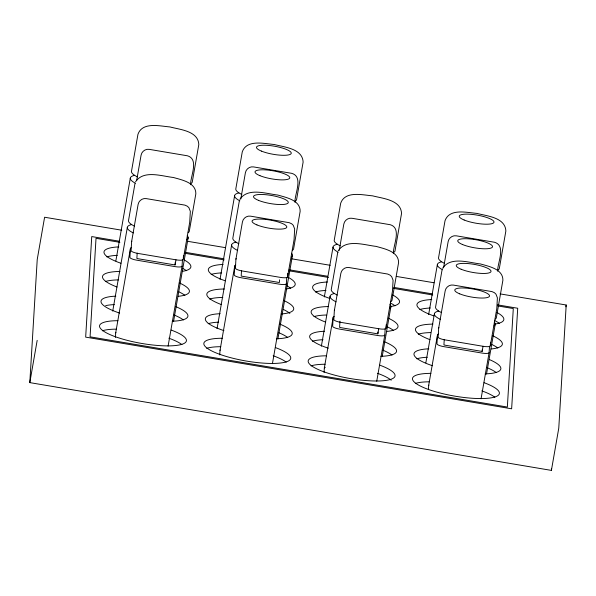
<?xml version="1.0" encoding="UTF-8"?>
<svg xmlns="http://www.w3.org/2000/svg" width="596" height="596" viewBox="0 0 596 596"><rect width="100%" height="100%" fill="white"/><g stroke="black" fill="none" stroke-linecap="round" stroke-linejoin="round"><path stroke-width="0.89" d="M500.081 293.88L566.2 305.01L558.772 428.137L551.397 470.393L29.8 382.617L37.228 259.483L44.603 217.235L121.74 230.212M115.423 337.358L115.699 332.844L130.45 248.338A7.055 1.632 9.9 0 1 131.425 247.675M130.45 248.338L129.898 257.368A7.055 1.632 9.9 0 0 136.76 260.176L175.008 266.613A7.055 1.632 9.9 0 0 182.063 266.144L182.443 259.819M131.627 241.574L131.083 250.603A7.055 1.632 9.9 0 0 137.937 253.419L176.185 259.856A7.055 1.632 9.9 0 0 183.24 259.379L189.729 222.204L190.34 211.379L188.925 207.721L187.375 206.238L184.954 205.136L146.236 198.61C142.533 197.946 138.756 200.688 138.116 204.391L131.627 241.574A7.055 1.632 9.9 0 1 131.887 241.194M137.184 253.136L136.864 258.426L137.311 258.612L175.045 264.959L175.999 259.796M175.112 264.862L175.269 262.218M183.292 258.478L183.456 255.773M219.745 354.911L220.013 350.396L234.764 265.89A7.055 1.632 9.9 0 1 235.748 265.227M234.764 265.89L234.221 274.92A7.055 1.632 9.9 0 0 241.075 277.736L279.323 284.173A7.055 1.632 9.9 0 0 286.378 283.696L286.758 277.378M235.941 259.133L235.398 268.163A7.055 1.632 9.9 0 0 242.259 270.971L280.507 277.408A7.055 1.632 9.9 0 0 287.563 276.939L294.051 239.756L294.662 228.939L293.239 225.273L291.697 223.798L289.269 222.695L250.551 216.162C246.848 215.506 243.071 218.24 242.43 221.95L235.941 259.133A7.055 1.632 9.9 0 1 236.21 258.746M241.499 270.696L241.194 276.082L279.368 282.511L279.591 279.777M287.563 276.939L287.779 273.326M324.06 372.463L324.336 367.948L333.186 317.251A7.055 1.632 9.9 0 1 334.162 316.58M333.186 317.251L332.642 326.28A7.055 1.632 9.9 0 0 339.496 329.089L377.745 335.526A7.055 1.632 9.9 0 0 384.8 335.056L385.18 328.731M334.363 310.486L333.82 319.516A7.055 1.632 9.9 0 0 340.674 322.332L378.922 328.769A7.055 1.632 9.9 0 0 385.977 328.292L392.466 291.109L393.084 280.291L391.661 276.633L390.119 275.151L387.691 274.048L348.973 267.522C345.27 266.859 341.493 269.601 340.852 273.303L334.363 310.486A7.055 1.632 9.9 0 1 334.624 310.099M339.973 321.17L339.601 327.338L340.048 327.524L377.79 333.872L378.736 328.709M377.849 333.775L377.961 332.017M385.977 328.292L386.201 324.686M428.435 389.121L428.658 385.508L437.501 334.803A7.055 1.632 9.9 0 1 438.485 334.14M437.501 334.803L436.957 343.832A7.055 1.632 9.9 0 0 443.811 346.641L482.067 353.078A7.055 1.632 9.9 0 0 489.115 352.608L489.502 346.291M438.686 328.046L438.142 337.075A7.055 1.632 9.9 0 0 444.996 339.884L483.244 346.321A7.055 1.632 9.9 0 0 490.299 345.851L496.788 308.668L497.399 297.851L495.984 294.186L494.434 292.71L492.005 291.608L453.295 285.074C449.585 284.419 445.808 287.153 445.175 290.863L438.686 328.046A7.055 1.632 9.9 0 1 438.947 327.658M444.236 339.608L443.923 344.898L444.37 345.077L482.104 351.424L483.058 346.261M482.171 351.335L482.276 349.569M490.299 345.851L490.515 342.238M551.397 470.393L551.509 468.538M29.8 382.617L37.175 340.368M115.855 260.929L130.286 178.241M112.726 311.09L127.313 227.493M134.979 183.553L128.49 220.729A30.865 7.152 9.9 0 0 134.517 226.16M136.655 180.536L141.088 155.139C141.729 151.436 145.506 148.695 149.209 149.358L187.457 155.794C199.481 159.281 190.072 176.99 190.645 184.738M168.102 346.105L182.063 266.144M173.578 321.333L188.165 237.73M220.013 279.39L234.6 195.793M217.041 328.642L231.635 245.045M239.301 201.105L232.812 238.288A30.865 7.152 9.9 0 0 238.832 243.719M240.814 198.997L245.403 172.698C246.044 168.988 249.821 166.254 253.524 166.91L291.779 173.347C303.804 176.841 294.394 194.549 294.96 202.29M272.424 363.657L286.378 283.696M277.892 338.886L292.487 255.289M324.336 296.95L333.022 247.154M321.363 346.202L330.05 296.406M337.723 252.466L331.234 289.641A30.865 7.152 9.9 0 0 337.254 295.072M339.236 250.35L343.825 224.051C344.466 220.349 348.243 217.607 351.945 218.27L390.194 224.707C402.225 228.194 392.809 245.902 393.382 253.65M376.739 381.231L384.8 335.056M382.215 356.445L390.902 306.642M428.651 314.502L437.345 264.706M425.835 362.852L434.372 313.958M442.038 270.018L435.549 307.201A30.865 7.152 9.9 0 0 441.576 312.632M443.558 267.909L448.147 241.603C448.781 237.901 452.558 235.159 456.268 235.822L494.516 242.259C506.54 245.753 497.131 263.462 497.705 271.202M481.061 398.784L489.115 352.608M486.53 373.997L495.224 324.202M565.887 306.806L566.2 305.01M135.523 181.84C143.494 169.674 161.717 176.2 173.421 177.489C181.765 179.925 196.017 182.525 195.838 193.789L189.342 230.972A30.865 7.152 9.9 0 1 188.194 232.656M239.845 199.392C247.817 187.226 266.032 193.752 277.743 195.041C286.087 197.485 300.339 200.085 300.153 211.342L293.664 248.525A30.865 7.152 9.9 0 1 292.517 250.216M338.267 250.752C346.231 238.586 364.454 245.105 376.165 246.401C384.502 248.837 398.754 251.438 398.575 262.702L392.086 299.885A30.865 7.152 9.9 0 1 390.939 301.569M442.582 268.304C450.554 256.138 468.776 262.665 480.48 263.954C488.824 266.397 503.076 268.997 502.89 280.254L496.401 317.437A30.865 7.152 9.9 0 1 495.254 319.121M187.859 241.343L225.511 247.675M291.63 258.806L330.199 265.295M396.318 276.417L433.962 282.757M119.274 241.201L91.739 236.567L85.668 337.127L511.636 408.804L517.708 308.251L497.511 304.854M185.378 252.324L223.932 258.813M289.112 269.779L327.673 276.268M393.77 287.391L432.331 293.88M119.863 242.334L96.023 238.325L90.078 336.829L507.352 407.053L513.298 308.542L497.705 305.919M184.782 253.263L224.133 259.886M289.105 270.815L328.448 277.438M393.42 288.375L432.77 294.99M288.419 277.445A44.089 10.221 9.9 0 1 286.736 288.889M225.214 280.798A44.089 10.221 9.9 0 1 223.12 264.453M416.82 358.814A44.089 10.221 9.9 0 1 427.317 357.265M487.118 367.702A44.089 10.221 9.9 0 1 496.341 372.612M489.458 359.611A44.089 10.221 9.9 0 1 485.189 373.886M432.554 365.735A44.089 10.221 9.9 0 1 428.792 348.816M211.155 274.451A44.089 10.221 9.9 0 1 221.645 272.901M286.944 285.894A44.089 10.221 9.9 0 1 290.677 288.248M208.183 323.702A44.089 10.221 9.9 0 1 218.672 322.153M278.481 332.59A44.089 10.221 9.9 0 1 287.704 337.507M279.956 324.142A44.089 10.221 9.9 0 1 276.551 338.774M223.917 330.624A44.089 10.221 9.9 0 1 220.148 313.705M105.35 281.528A44.089 10.221 9.9 0 1 118.507 279.897M178.956 291.861A44.089 10.221 9.9 0 1 184.872 295.325M311.015 365.884A44.089 10.221 9.9 0 1 325.103 364.253M377.499 373.312A44.089 10.221 9.9 0 1 391.2 380.218M379.779 365.154A44.089 10.221 9.9 0 1 382.252 380.807A44.089 10.221 9.9 0 1 318.316 369.572A44.089 10.221 9.9 0 1 326.578 355.805M497.057 312.557A44.089 10.221 9.9 0 1 495.373 324M433.851 315.91A44.089 10.221 9.9 0 1 431.757 299.557M419.793 309.562A44.089 10.221 9.9 0 1 430.29 308.013M494.889 320.641A44.089 10.221 9.9 0 1 499.314 323.36M313.988 316.632A44.089 10.221 9.9 0 1 326.236 315.023M387.594 326.973A44.089 10.221 9.9 0 1 393.509 330.43M384.278 341.694A44.089 10.221 9.9 0 1 380.874 356.334M328.24 348.176A44.089 10.221 9.9 0 1 324.47 331.257M484.094 382.707A44.089 10.221 9.9 0 1 486.574 398.366A44.089 10.221 9.9 0 1 422.631 387.132A44.089 10.221 9.9 0 1 430.893 373.357M415.337 383.444A44.089 10.221 9.9 0 1 429.418 381.805M481.821 390.864A44.089 10.221 9.9 0 1 494.859 397.241M315.47 292.01A44.089 10.221 9.9 0 1 325.967 290.453M390.566 303.081A44.089 10.221 9.9 0 1 394.999 305.808M175.641 306.582A44.089 10.221 9.9 0 1 172.229 321.222M119.602 313.071A44.089 10.221 9.9 0 1 115.833 296.145M312.498 341.262A44.089 10.221 9.9 0 1 322.995 339.705M382.803 350.143A44.089 10.221 9.9 0 1 392.026 355.06M392.742 294.998A44.089 10.221 9.9 0 1 390.186 306.575M329.536 298.358A44.089 10.221 9.9 0 1 327.442 282.005M171.141 330.042A44.089 10.221 9.9 0 1 173.615 345.695A44.089 10.221 9.9 0 1 109.679 334.46A44.089 10.221 9.9 0 1 117.934 320.693M102.378 330.78A44.089 10.221 9.9 0 1 116.458 329.141M168.862 338.2A44.089 10.221 9.9 0 1 181.899 344.577M184.097 259.893A44.089 10.221 9.9 0 1 182.413 271.336M120.899 263.246A44.089 10.221 9.9 0 1 118.805 246.893M388.279 318.16A44.089 10.221 9.9 0 1 386.856 331.413M325.647 322.116A44.089 10.221 9.9 0 1 328.62 306.56M275.456 347.595A44.089 10.221 9.9 0 1 277.937 363.255A44.089 10.221 9.9 0 1 213.994 352.02A44.089 10.221 9.9 0 1 222.256 338.245M206.693 348.332A44.089 10.221 9.9 0 1 220.781 346.701M273.184 355.76A44.089 10.221 9.9 0 1 286.222 362.13M105.656 305.651A44.089 10.221 9.9 0 1 114.358 304.601M174.166 315.038A44.089 10.221 9.9 0 1 183.382 319.948M418.303 334.192A44.089 10.221 9.9 0 1 430.558 332.583M491.909 344.533A44.089 10.221 9.9 0 1 497.831 347.99M492.601 335.712A44.089 10.221 9.9 0 1 491.171 348.973M429.969 339.668A44.089 10.221 9.9 0 1 432.942 324.112M106.833 256.898A44.089 10.221 9.9 0 1 117.33 255.349M182.622 268.342A44.089 10.221 9.9 0 1 186.354 270.696M179.642 283.048A44.089 10.221 9.9 0 1 178.211 296.309M117.01 287.004A44.089 10.221 9.9 0 1 119.982 271.448M283.957 300.6A44.089 10.221 9.9 0 1 281.565 313.95M221.332 304.556A44.089 10.221 9.9 0 1 224.305 289M209.665 299.08A44.089 10.221 9.9 0 1 222.83 297.456M283.271 309.421A44.089 10.221 9.9 0 1 289.857 313.414M442.59 269.75A30.865 7.152 9.9 0 1 441.636 261.8M444.549 263.38A30.865 7.152 9.9 0 1 438.522 257.949L445.011 220.766C449.466 208.079 466.892 212.586 476.934 213.398C486.969 216.087 505.274 217.376 505.862 231.002L499.373 268.185A30.865 7.152 9.9 0 1 498.226 269.869M338.275 252.197A30.865 7.152 9.9 0 1 337.314 244.248M340.227 245.82A30.865 7.152 9.9 0 1 334.207 240.389L340.696 203.206C345.151 190.526 362.577 195.034 372.619 195.846C382.654 198.528 400.952 199.816 401.548 213.45L395.059 250.633A30.865 7.152 9.9 0 1 393.904 252.317M241.805 194.467A30.865 7.152 9.9 0 1 235.785 189.036L242.274 151.853C246.729 139.166 264.155 143.673 274.197 144.485C284.232 147.175 302.53 148.464 303.126 162.09L296.637 199.273A30.865 7.152 9.9 0 1 295.489 200.956M239.853 200.837A30.865 7.152 9.9 0 1 238.899 192.888M135.538 183.285A30.865 7.152 9.9 0 1 134.577 175.336M137.49 176.908A30.865 7.152 9.9 0 1 131.463 171.477L137.952 134.294C142.414 121.614 159.832 126.121 169.882 126.933C179.91 129.615 198.215 130.904 198.811 144.537L192.314 181.72A30.865 7.152 9.9 0 1 191.167 183.404M440.392 319.389A30.865 7.152 9.9 0 1 438.663 311.052M494.3 322.168A30.865 7.152 9.9 0 1 494.077 325.885M336.077 301.837A30.865 7.152 9.9 0 1 334.341 293.5M389.978 304.608A30.865 7.152 9.9 0 1 389.754 308.333M237.655 250.476A30.865 7.152 9.9 0 1 235.927 242.14M291.563 253.255A30.865 7.152 9.9 0 1 291.332 256.973M133.34 232.924A30.865 7.152 9.9 0 1 131.604 224.588M187.241 235.703A30.865 7.152 9.9 0 1 187.017 239.421M428.658 385.508A7.055 1.632 9.9 0 1 428.919 385.12M324.336 367.948A7.055 1.632 9.9 0 1 325.319 367.285M220.013 350.396A7.055 1.632 9.9 0 1 220.282 350.008M115.699 332.844A7.055 1.632 9.9 0 1 115.959 332.456M464.15 220.006A17.634 4.09 9.9 0 0 493.346 223.06A17.634 4.09 9.9 0 0 472.352 214.448A17.634 4.09 9.9 0 0 464.15 220.006M462.66 244.584A17.634 4.09 9.9 0 0 491.864 247.638A17.634 4.09 9.9 0 0 470.87 239.026A17.634 4.09 9.9 0 0 462.66 244.584M259.923 175.671A17.634 4.09 9.9 0 0 289.127 178.726A17.634 4.09 9.9 0 0 268.133 170.113A17.634 4.09 9.9 0 0 259.923 175.671M261.406 151.093A17.634 4.09 9.9 0 0 290.61 154.148A17.634 4.09 9.9 0 0 269.615 145.536A17.634 4.09 9.9 0 0 261.406 151.093M461.177 269.258A17.634 4.09 9.9 0 0 490.374 272.312A17.634 4.09 9.9 0 0 469.38 263.7A17.634 4.09 9.9 0 0 461.177 269.258M258.433 200.345A17.634 4.09 9.9 0 0 287.637 203.4A17.634 4.09 9.9 0 0 266.643 194.788A17.634 4.09 9.9 0 0 258.433 200.345M459.687 293.835A17.634 4.09 9.9 0 0 488.891 296.89A17.634 4.09 9.9 0 0 467.897 288.278A17.634 4.09 9.9 0 0 459.687 293.835M256.95 224.923A17.634 4.09 9.9 0 0 286.155 227.977A17.634 4.09 9.9 0 0 265.16 219.373A17.634 4.09 9.9 0 0 256.95 224.923"/></g></svg>
